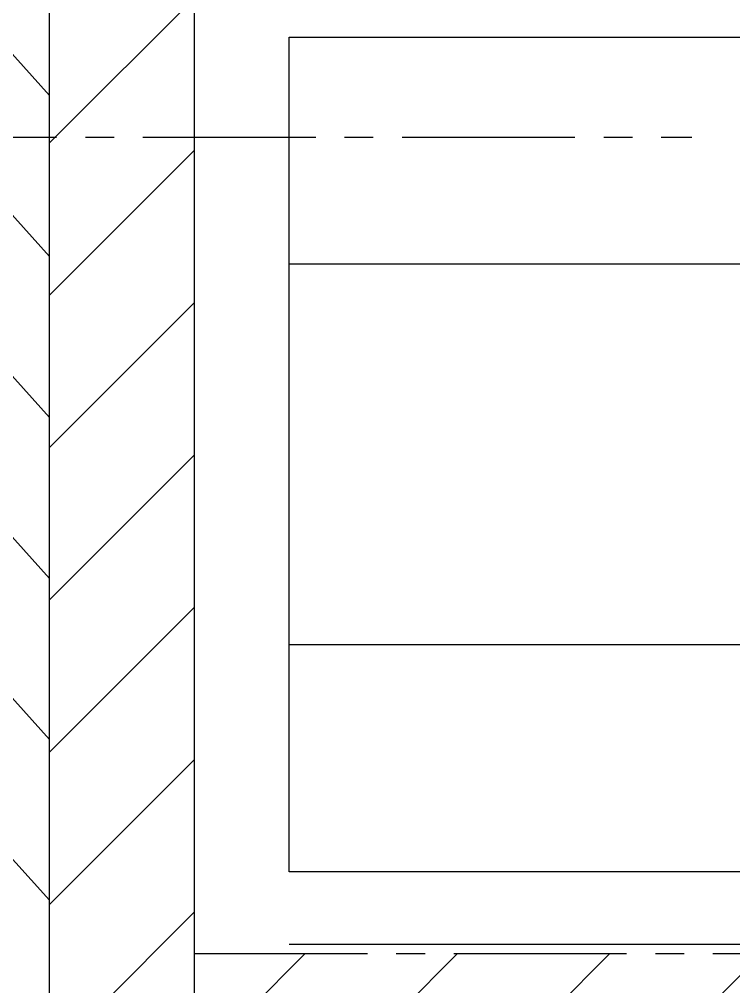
# Model space of a CAD drawing. Header units: millimetres. Extents: x 992 to 14246, y 907 to 4545.
# Drawn here: x 10944.6 to 11023.3, y 3201.4 to 3308.1 of the extents above; entities that cross this region are included whole.
import ezdxf

# ---------------------------------------------------------------- set-up
doc = ezdxf.new("R2010")
doc.units = ezdxf.units.MM
doc.linetypes.add('CENTER2', pattern=[28.575, 19.05, -3.175, 3.175, -3.175])
pattern_1 = [(45, (9543.366, 2410.512), (-8.39689, 8.39689), [])]

msp = doc.modelspace()

# ---------------------------------------------------------------- hatches: boundary and pattern name
h = msp.add_hatch()
h.set_pattern_fill('ANSI31', color=256, scale=95, angle=87)
h.set_pattern_definition([(132, (9543.366, 2410.512), (-8.824845, -7.945926), [])])
h.paths.add_polyline_path([(10947.91983, 3095.08591), (10931.91983, 3095.08591), (10931.91983, 2955.08591), (10947.91983, 2955.08591)])
h.paths.add_polyline_path([(10947.91983, 3295.08591), (10931.91983, 3295.08591), (10931.91983, 3095.08591), (10947.91983, 3095.08591)])
h.paths.add_polyline_path([(10947.91983, 3435.08591), (10931.91983, 3435.08591), (10931.91983, 3295.08591), (10947.91983, 3295.08591)])
h.paths.add_polyline_path([(10947.91983, 3575.08591), (10931.91983, 3575.08591), (10931.91983, 3435.08591), (10947.91983, 3435.08591)])
h.paths.add_polyline_path([(10947.91983, 3655.08591), (10931.91983, 3655.08591), (10931.91983, 3575.08591), (10947.91983, 3575.08591)])
h.paths.add_polyline_path([(10947.91983, 2955.08591), (10931.91983, 2955.08591), (10931.91983, 2815.08591), (10947.91983, 2815.08591)])
h.paths.add_polyline_path([(10947.91983, 2815.08591), (10931.91983, 2815.08591), (10931.91983, 2755.08591), (10947.91983, 2755.08591)])
h = msp.add_hatch()
h.set_pattern_fill('ANSI31', color=256, scale=95)
h.set_pattern_definition(pattern_1)
h.paths.add_polyline_path([(10963.91983, 3335.08591, 0.414213562), (10953.91983, 3345.08591), (10947.91983, 3345.08591), (10947.91983, 3295.08591), (10963.91983, 3295.08591)])
h.paths.add_polyline_path([(11247.91983, 3345.08591), (11241.91983, 3345.08591, 0.414213562), (11231.91983, 3335.08591), (11231.91983, 3295.08591), (11247.91983, 3295.08591)])
h = msp.add_hatch()
h.set_pattern_fill('ANSI31', color=256, scale=95)
h.set_pattern_definition(pattern_1)
h.paths.add_polyline_path([(10963.91983, 3295.08591), (10947.91983, 3295.08591), (10947.91983, 3095.08591), (10963.91983, 3095.08591), (10963.91983, 3197.08591), (11231.91983, 3197.08591), (11231.91983, 3095.08591), (11247.91983, 3095.08591), (11247.91983, 3295.08591), (11231.91983, 3295.08591), (11231.91983, 3205.08591), (10963.91983, 3205.08591)])
h.paths.add_polyline_path([(10963.91983, 3095.08591), (10947.91983, 3095.08591), (10947.91983, 3045.08591), (10953.91983, 3045.08591, 0.414213562), (10963.91983, 3055.08591)])
h.paths.add_polyline_path([(11247.91983, 3095.08591), (11231.91983, 3095.08591), (11231.91983, 3055.08591, 0.414213562), (11241.91983, 3045.08591), (11247.91983, 3045.08591)])

# ---------------------------------------------------------------- linework, layer by layer
for p, q in [((10947.91983, 2755.08591), (10947.91983, 3655.08591)), ((10974.35857, 3306.09961), (11224.35857, 3306.09961)), ((10974.35857, 3214.09961), (10974.35857, 3306.09961)), ((10963.91983, 3095.08591), (10963.91983, 3295.08591)), ((10974.35857, 3281.09961), (11224.35857, 3281.09961)), ((11224.35857, 3239.09961), (10974.35857, 3239.09961)), ((11224.35857, 3214.09961), (10974.35857, 3214.09961)), ((11224.35857, 3206.09961), (10974.35857, 3206.09961))]:
    msp.add_line(p, q)
at = {"linetype": 'CENTER2'}
for p, q in [((10963.91983, 3295.08591), (10963.91983, 3335.08591)), ((10843.91983, 3295.08591), (11018.7362, 3295.08591)), ((10963.91983, 3205.08591), (11231.91983, 3205.08591))]:
    msp.add_line(p, q, dxfattribs=at)

doc.saveas('drawing.dxf')
